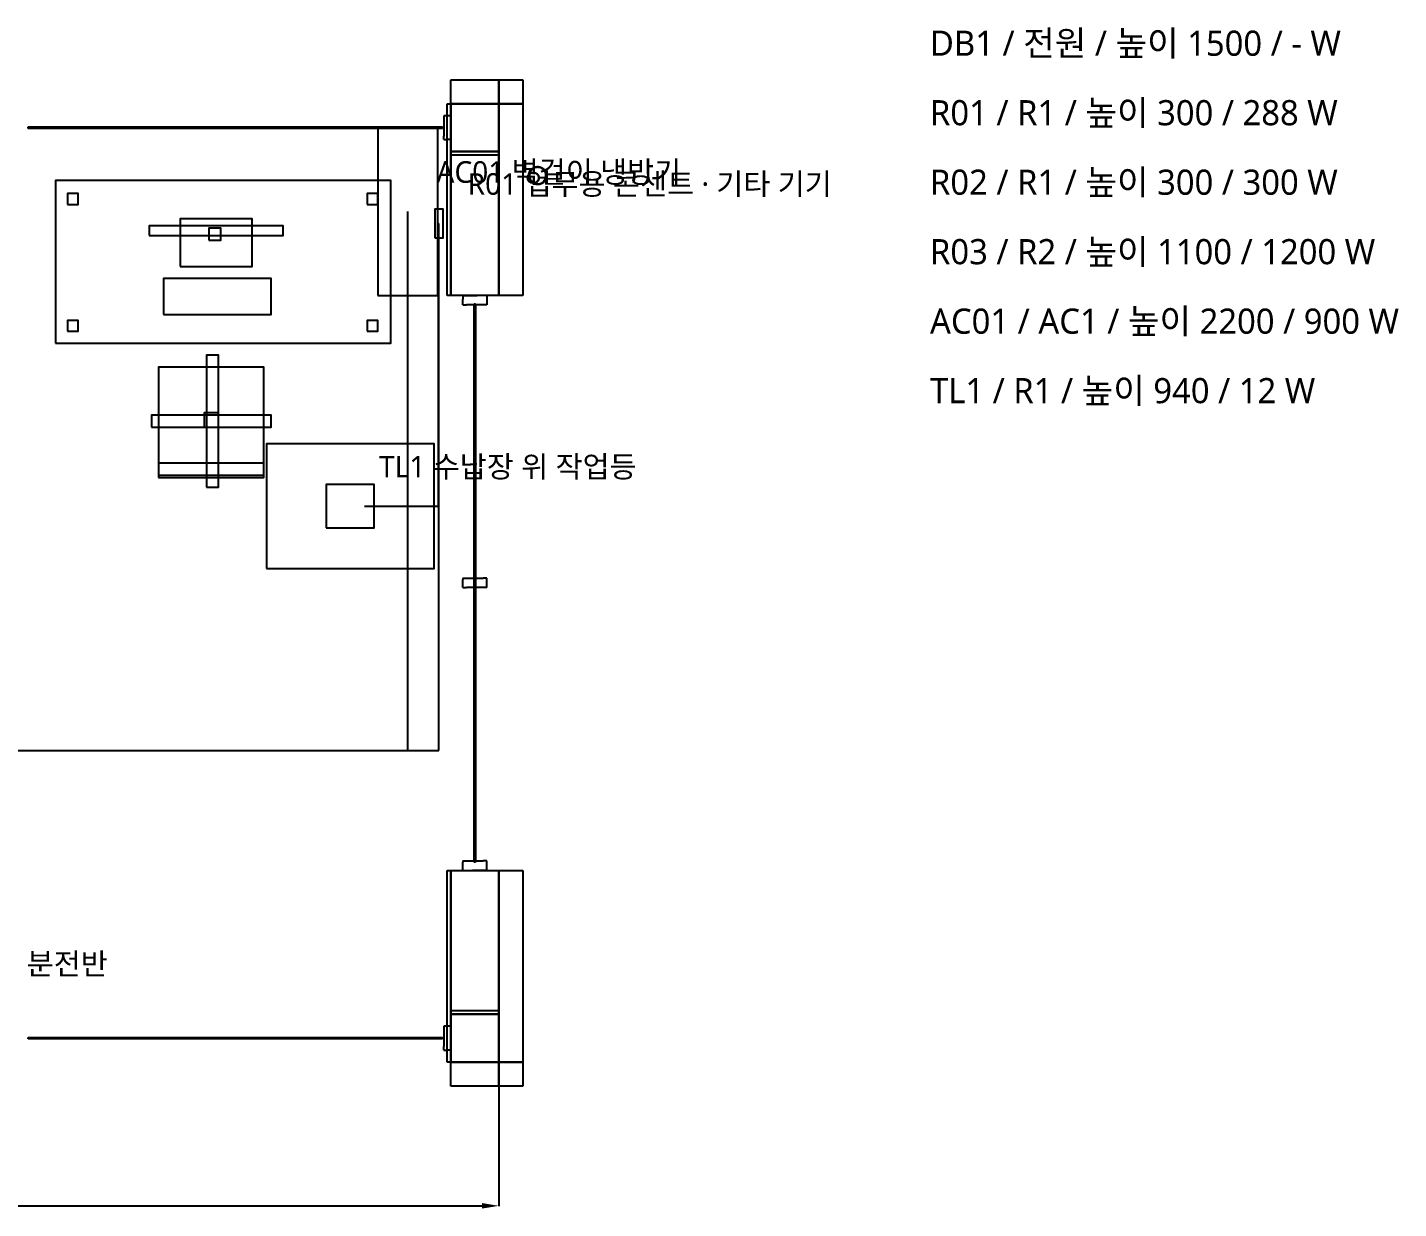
# Model space of a CAD drawing. Header units: millimetres. Extents: x -200 to 11956, y -1113 to 5614.
# Drawn here: x 6233 to 11956, y -612 to 4318 of the extents above; entities that cross this region are included whole.
import ezdxf

# ---------------------------------------------------------------- set-up
doc = ezdxf.new("R2010")
doc.units = ezdxf.units.MM
for name, color, linetype in [('BUILDING', 8, 'Continuous'), ('CIRCUIT', 3, 'Continuous'), ('DIM', 7, 'Continuous'), ('POWER', 4, 'Continuous'), ('TEXT', 7, 'Continuous')]:
    doc.layers.add(name, color=color, linetype=linetype)
doc.styles.add('KOREAN', font='malgun.ttf')
doc.dimstyles.get("Standard").update_dxf_attribs({"dimtxt": 2.5, "dimasz": 2.5, "dimexe": 1.25, "dimexo": 0.625, "dimtad": 1, "dimcen": 2.5, "dimazin": 3, "dimtfac": 1, "dimtmove": 0, "dimatfit": 3})

msp = doc.modelspace()

# ---------------------------------------------------------------- linework, layer by layer
at = {"layer": 'BUILDING'}
for p, q in [((8000, 4100), (8096.97, 4100)), ((8000, 4048.485), (8000, 4100)), ((8096.97, 4100), (8200, 4100)), ((8200, 4100), (8200, 4051.515)), ((8200, 4100), (8248.485, 4100)), ((8200, 4048.485), (8200, 4100)), ((8248.485, 4100), (8300, 4100)), ((8300, 4100), (8300, 4051.515)), ((8000, 4000), (8000, 4048.485)), ((8200, 4051.515), (8200, 4000)), ((8200, 4000), (8200, 4048.485)), ((8300, 4051.515), (8300, 4000)), ((7987.755, 3950), (7970, 3950)), ((7970, 3950), (7970, 3864.706)), ((7985, 4000), (7992.263, 4000)), ((7985, 3587.354), (7985, 4000)), ((8000, 3950), (7987.755, 3950)), ((7992.263, 4000), (8000, 4000)), ((8000, 4000), (8098.361, 4000)), ((8000, 3898.361), (8000, 4000)), ((8000, 4000), (8098.361, 4000)), ((8000, 3593.443), (8000, 4000)), ((8103.03, 4000), (8000, 4000)), ((8000, 4000), (8000, 3612.646)), ((8000, 3950), (8000, 3910)), ((8098.361, 4000), (8200, 4000)), ((8098.361, 4000), (8200, 4000)), ((8200, 4000), (8103.03, 4000)), ((8200, 4000), (8200, 3901.639)), ((8200, 4000), (8200, 3606.557)), ((8200, 4000), (8248.485, 4000)), ((8200, 3587.879), (8200, 4000)), ((8251.515, 4000), (8200, 4000)), ((8248.485, 4000), (8300, 4000)), ((8300, 4000), (8251.515, 4000)), ((8300, 4000), (8300, 3612.121)), ((6235, 3903), (6918.532, 3903)), ((6235, 3899.371), (6235, 3903)), ((6235, 3897), (6235, 3899.371)), ((7281.469, 3897), (6235, 3897)), ((6918.532, 3903), (7965, 3903)), ((7965, 3897), (7281.469, 3897)), ((7965, 3903), (7965, 3900.629)), ((7965, 3900.629), (7965, 3897)), ((8000, 3850), (8000, 3910)), ((8000, 3800), (8000, 3898.361)), ((8200, 3901.639), (8200, 3800)), ((7970, 3850), (7970, 3864.706)), ((7970, 3850), (7987.755, 3850)), ((8000, 3850), (7987.755, 3850)), ((8101.639, 3800), (8000, 3800)), ((8000, 3800), (8096.839, 3800)), ((8000, 3792.263), (8000, 3800)), ((8000, 3785), (8000, 3792.263)), ((8103.161, 3785), (8000, 3785)), ((8096.839, 3800), (8200, 3800)), ((8200, 3800), (8101.639, 3800)), ((8200, 3785), (8103.161, 3785)), ((8200, 3800), (8200, 3792.737)), ((8200, 3792.737), (8200, 3785)), ((8330.024, 3718.75), (8331.345, 3720.728)), ((8331.345, 3720.728), (8332.749, 3722.829)), ((8332.749, 3722.829), (8334.317, 3724.617)), ((8335.13, 3721.002), (8333.914, 3719.183)), ((8334.317, 3724.617), (8335.983, 3726.516)), ((8336.663, 3722.75), (8335.13, 3721.002)), ((8335.983, 3726.516), (8337.771, 3728.085)), ((8338.105, 3724.395), (8336.663, 3722.75)), ((8337.771, 3728.085), (8339.671, 3729.751)), ((8339.853, 3725.928), (8338.105, 3724.395)), ((8339.671, 3729.751), (8341.649, 3731.072)), ((8341.497, 3727.371), (8339.853, 3725.928)), ((8343.431, 3728.662), (8341.497, 3727.371)), ((8341.649, 3731.072), (8343.75, 3732.476)), ((8345.25, 3729.878), (8343.431, 3728.662)), ((8343.75, 3732.476), (8345.883, 3733.528)), ((8347.335, 3730.906), (8345.25, 3729.878)), ((8345.883, 3733.528), (8348.149, 3734.645)), ((8349.298, 3731.874), (8347.335, 3730.906)), ((8348.149, 3734.645), (8350.402, 3735.41)), ((8351.499, 3732.621), (8349.298, 3731.874)), ((8350.402, 3735.41), (8352.795, 3736.222)), ((8353.571, 3733.325), (8351.499, 3732.621)), ((8352.795, 3736.222), (8355.127, 3736.686)), ((8355.851, 3733.778), (8353.571, 3733.325)), ((8355.127, 3736.686), (8357.605, 3737.179)), ((8357.997, 3734.205), (8355.851, 3733.778)), ((8357.605, 3737.179), (8359.978, 3737.335)), ((8360.317, 3734.357), (8357.997, 3734.205)), ((8359.978, 3737.335), (8362.5, 3737.5)), ((8362.5, 3734.5), (8360.317, 3734.357)), ((8362.5, 3737.5), (8364.873, 3737.344)), ((8364.82, 3734.348), (8362.5, 3734.5)), ((8367.003, 3734.205), (8364.82, 3734.348)), ((8364.873, 3737.344), (8367.394, 3737.179)), ((8369.284, 3733.751), (8367.003, 3734.205)), ((8367.394, 3737.179), (8369.727, 3736.715)), ((8371.429, 3733.325), (8369.284, 3733.751)), ((8369.727, 3736.715), (8372.206, 3736.222)), ((8373.631, 3732.577), (8371.429, 3733.325)), ((8372.206, 3736.222), (8374.458, 3735.458)), ((8375.703, 3731.874), (8373.631, 3732.577)), ((8374.458, 3735.458), (8376.851, 3734.645)), ((8377.788, 3730.846), (8375.703, 3731.874)), ((8376.851, 3734.645), (8378.984, 3733.594)), ((8379.75, 3729.878), (8377.788, 3730.846)), ((8378.984, 3733.594), (8381.25, 3732.476)), ((8381.683, 3728.586), (8379.75, 3729.878)), ((8381.25, 3732.476), (8383.228, 3731.155)), ((8383.502, 3727.371), (8381.683, 3728.586)), ((8383.228, 3731.155), (8385.328, 3729.751)), ((8385.25, 3725.838), (8383.502, 3727.371)), ((8386.895, 3724.395), (8385.25, 3725.838)), ((8385.328, 3729.751), (8387.116, 3728.183)), ((8388.428, 3722.647), (8386.895, 3724.395)), ((8387.116, 3728.183), (8389.016, 3726.516)), ((8389.871, 3721.002), (8388.428, 3722.647)), ((8389.016, 3726.516), (8390.585, 3724.728)), ((8391.162, 3719.069), (8389.871, 3721.002)), ((8390.585, 3724.728), (8392.251, 3722.829)), ((8392.251, 3722.829), (8393.572, 3720.851)), ((8393.572, 3720.851), (8394.976, 3718.75)), ((8325, 3700), (8325.156, 3702.373)), ((8325.165, 3697.479), (8325, 3700)), ((8325.156, 3702.373), (8325.321, 3704.895)), ((8325.321, 3695.105), (8325.165, 3697.479)), ((8325.321, 3704.895), (8325.785, 3707.227)), ((8325.814, 3692.627), (8325.321, 3695.105)), ((8325.785, 3707.227), (8326.278, 3709.706)), ((8326.278, 3690.294), (8325.814, 3692.627)), ((8326.278, 3709.706), (8327.042, 3711.958)), ((8327.09, 3687.901), (8326.278, 3690.294)), ((8327.042, 3711.958), (8327.854, 3714.351)), ((8327.854, 3685.649), (8327.09, 3687.901)), ((8327.854, 3714.351), (8328.906, 3716.484)), ((8328.972, 3683.383), (8327.854, 3685.649)), ((8328.152, 3702.32), (8328, 3700)), ((8328, 3700), (8328.143, 3697.817)), ((8328.143, 3697.817), (8328.295, 3695.497)), ((8328.295, 3704.503), (8328.152, 3702.32)), ((8328.749, 3706.783), (8328.295, 3704.503)), ((8328.295, 3695.497), (8328.722, 3693.351)), ((8328.722, 3693.351), (8329.176, 3691.071)), ((8329.176, 3708.929), (8328.749, 3706.783)), ((8328.906, 3716.484), (8330.024, 3718.75)), ((8330.024, 3681.25), (8328.972, 3683.383)), ((8329.923, 3711.131), (8329.176, 3708.929)), ((8329.176, 3691.071), (8329.879, 3688.999)), ((8329.879, 3688.999), (8330.626, 3686.797)), ((8330.626, 3713.202), (8329.923, 3711.131)), ((8331.428, 3679.149), (8330.024, 3681.25)), ((8331.655, 3715.288), (8330.626, 3713.202)), ((8330.626, 3686.797), (8331.594, 3684.835)), ((8332.749, 3677.171), (8331.428, 3679.149)), ((8331.594, 3684.835), (8332.623, 3682.75)), ((8332.623, 3717.25), (8331.655, 3715.288)), ((8333.914, 3719.183), (8332.623, 3717.25)), ((8332.623, 3682.75), (8333.838, 3680.931)), ((8334.415, 3675.272), (8332.749, 3677.171)), ((8333.838, 3680.931), (8335.13, 3678.998)), ((8335.983, 3673.484), (8334.415, 3675.272)), ((8335.13, 3678.998), (8336.572, 3677.353)), ((8337.883, 3671.817), (8335.983, 3673.484)), ((8336.572, 3677.353), (8338.105, 3675.605)), ((8339.671, 3670.249), (8337.883, 3671.817)), ((8338.105, 3675.605), (8339.75, 3674.162)), ((8341.772, 3668.845), (8339.671, 3670.249)), ((8339.75, 3674.162), (8341.497, 3672.629)), ((8341.497, 3672.629), (8343.317, 3671.414)), ((8343.75, 3667.524), (8341.772, 3668.845)), ((8343.317, 3671.414), (8345.25, 3670.122)), ((8346.016, 3666.406), (8343.75, 3667.524)), ((8345.25, 3670.122), (8347.213, 3669.154)), ((8348.149, 3665.354), (8346.016, 3666.406)), ((8347.213, 3669.154), (8349.298, 3668.126)), ((8350.542, 3664.542), (8348.149, 3665.354)), ((8349.298, 3668.126), (8351.369, 3667.423)), ((8352.795, 3663.778), (8350.542, 3664.542)), ((8351.369, 3667.423), (8353.571, 3666.676)), ((8355.273, 3663.285), (8352.795, 3663.778)), ((8353.571, 3666.676), (8355.717, 3666.249)), ((8357.605, 3662.821), (8355.273, 3663.285)), ((8355.717, 3666.249), (8357.997, 3665.795)), ((8357.997, 3665.795), (8360.18, 3665.652)), ((8360.18, 3665.652), (8362.5, 3665.5)), ((8362.5, 3665.5), (8364.684, 3665.643)), ((8364.684, 3665.643), (8367.003, 3665.795)), ((8367.003, 3665.795), (8369.149, 3666.222)), ((8369.873, 3663.314), (8367.394, 3662.821)), ((8369.149, 3666.222), (8371.429, 3666.676)), ((8372.206, 3663.778), (8369.873, 3663.314)), ((8371.429, 3666.676), (8373.501, 3667.379)), ((8374.599, 3664.59), (8372.206, 3663.778)), ((8373.501, 3667.379), (8375.703, 3668.126)), ((8376.851, 3665.354), (8374.599, 3664.59)), ((8375.703, 3668.126), (8377.665, 3669.094)), ((8379.117, 3666.472), (8376.851, 3665.354)), ((8377.665, 3669.094), (8379.75, 3670.122)), ((8381.25, 3667.524), (8379.117, 3666.472)), ((8379.75, 3670.122), (8381.569, 3671.338)), ((8383.351, 3668.928), (8381.25, 3667.524)), ((8381.569, 3671.338), (8383.502, 3672.629)), ((8385.328, 3670.249), (8383.351, 3668.928)), ((8383.502, 3672.629), (8385.147, 3674.072)), ((8385.147, 3674.072), (8386.895, 3675.605)), ((8387.228, 3671.915), (8385.328, 3670.249)), ((8386.895, 3675.605), (8388.338, 3677.25)), ((8389.016, 3673.484), (8387.228, 3671.915)), ((8388.338, 3677.25), (8389.871, 3678.998)), ((8390.683, 3675.383), (8389.016, 3673.484)), ((8389.871, 3678.998), (8391.086, 3680.817)), ((8392.251, 3677.171), (8390.683, 3675.383)), ((8391.086, 3680.817), (8392.378, 3682.75)), ((8392.378, 3717.25), (8391.162, 3719.069)), ((8393.655, 3679.273), (8392.251, 3677.171)), ((8393.406, 3715.165), (8392.378, 3717.25)), ((8392.378, 3682.75), (8393.346, 3684.712)), ((8393.346, 3684.712), (8394.374, 3686.797)), ((8394.374, 3713.202), (8393.406, 3715.165)), ((8394.976, 3681.25), (8393.655, 3679.273)), ((8395.121, 3711.001), (8394.374, 3713.202)), ((8394.374, 3686.797), (8395.077, 3688.869)), ((8394.976, 3718.75), (8396.028, 3716.617)), ((8396.093, 3683.516), (8394.976, 3681.25)), ((8395.077, 3688.869), (8395.824, 3691.071)), ((8395.824, 3708.929), (8395.121, 3711.001)), ((8396.278, 3706.649), (8395.824, 3708.929)), ((8395.824, 3691.071), (8396.251, 3693.217)), ((8396.028, 3716.617), (8397.145, 3714.351)), ((8397.145, 3685.649), (8396.093, 3683.516)), ((8396.251, 3693.217), (8396.705, 3695.497)), ((8396.705, 3704.503), (8396.278, 3706.649)), ((8396.857, 3702.183), (8396.705, 3704.503)), ((8396.705, 3695.497), (8396.848, 3697.68)), ((8396.848, 3697.68), (8397, 3700)), ((8397, 3700), (8396.857, 3702.183)), ((8397.145, 3714.351), (8397.91, 3712.099)), ((8397.958, 3688.042), (8397.145, 3685.649)), ((8397.91, 3712.099), (8398.723, 3709.706)), ((8398.723, 3690.294), (8397.958, 3688.042)), ((8398.723, 3709.706), (8399.186, 3707.373)), ((8399.215, 3692.773), (8398.723, 3690.294)), ((8399.186, 3707.373), (8399.679, 3704.895)), ((8399.679, 3695.105), (8399.215, 3692.773)), ((8399.679, 3704.895), (8399.835, 3702.522)), ((8399.844, 3697.627), (8399.679, 3695.105)), ((8399.835, 3702.522), (8400, 3700)), ((8400, 3700), (8399.844, 3697.627)), ((8000, 3612.646), (8000, 3200)), ((8200, 3606.557), (8200, 3200)), ((8300, 3612.121), (8300, 3200)), ((8360.127, 3662.655), (8357.605, 3662.821)), ((8362.5, 3662.5), (8360.127, 3662.655)), ((8365.021, 3662.665), (8362.5, 3662.5)), ((8367.394, 3662.821), (8365.021, 3662.665)), ((7985, 3200), (7985, 3587.354)), ((8000, 3200), (8000, 3593.443)), ((8200, 3200), (8200, 3587.879)), ((7992.737, 3200), (7985, 3200)), ((8000, 3200), (7992.737, 3200)), ((8101.639, 3200), (8000, 3200)), ((8050, 3200), (8050, 3183.562)), ((8050, 3200), (8110, 3200)), ((8050, 3160), (8050, 3183.562)), ((8050, 3160), (8064.852, 3160)), ((8150, 3160), (8064.852, 3160)), ((8097, 3165), (8099.371, 3165)), ((8097, 1755.594), (8097, 3165)), ((8099.371, 3165), (8103, 3165)), ((8200, 3200), (8101.639, 3200)), ((8103, 3165), (8103, 2244.406)), ((8150, 3200), (8110, 3200)), ((8150, 3200), (8150, 3183.562)), ((8150, 3183.562), (8150, 3160)), ((8251.515, 3200), (8200, 3200)), ((8300, 3200), (8251.515, 3200)), ((8103, 2244.406), (8103, 835)), ((8050, 2020.099), (8050, 2014.158)), ((8050, 2020.099), (8135.148, 2020.099)), ((8050, 1980.099), (8050, 2014.158)), ((8150, 2020.099), (8135.148, 2020.099)), ((8150, 2014.158), (8150, 2020.099)), ((8150, 1980.099), (8150, 2014.158)), ((8050, 1980.099), (8064.852, 1980.099)), ((8150, 1980.099), (8064.852, 1980.099)), ((8097, 835), (8097, 1755.594)), ((8050, 840), (8050, 834.286)), ((8050, 840), (8135.148, 840)), ((8050, 800), (8050, 834.286)), ((8100.629, 835), (8097, 835)), ((8103, 835), (8100.629, 835)), ((8150, 840), (8135.148, 840)), ((8150, 834.286), (8150, 840)), ((8150, 800), (8150, 834.286)), ((7985, 800), (7992.263, 800)), ((7985, 387.354), (7985, 800)), ((7992.263, 800), (8000, 800)), ((8000, 800), (8098.361, 800)), ((8000, 393.443), (8000, 800)), ((8000, 800), (8000, 412.646)), ((8050, 800), (8090, 800)), ((8150, 800), (8090, 800)), ((8098.361, 800), (8200, 800)), ((8200, 800), (8200, 406.557)), ((8200, 800), (8248.485, 800)), ((8200, 387.879), (8200, 800)), ((8248.485, 800), (8300, 800)), ((8300, 800), (8300, 412.121)), ((8000, 412.646), (8000, 0)), ((8200, 406.557), (8200, 0)), ((8300, 412.121), (8300, 0)), ((7985, 0), (7985, 387.354)), ((8000, 0), (8000, 393.443)), ((8200, 0), (8200, 387.879)), ((8000, 215), (8096.839, 215)), ((8000, 207.263), (8000, 215)), ((8000, 200), (8000, 207.263)), ((8000, 200), (8098.361, 200)), ((8000, 98.361), (8000, 200)), ((8103.161, 200), (8000, 200)), ((8096.839, 215), (8200, 215)), ((8098.361, 200), (8200, 200)), ((8200, 200), (8103.161, 200)), ((8200, 215), (8200, 207.737)), ((8200, 207.737), (8200, 200)), ((8200, 200), (8200, 101.639)), ((7987.755, 150), (7970, 150)), ((7970, 150), (7970, 64.706)), ((8000, 150), (7987.755, 150)), ((8000, 150), (8000, 110)), ((6235, 103), (6918.532, 103)), ((6235, 99.371), (6235, 103)), ((6235, 97), (6235, 99.371)), ((7281.469, 97), (6235, 97)), ((6918.532, 103), (7965, 103)), ((7965, 97), (7281.469, 97)), ((7965, 103), (7965, 100.629)), ((7965, 100.629), (7965, 97)), ((7970, 50), (7970, 64.706)), ((8000, 50), (8000, 110)), ((8000, 0), (8000, 98.361)), ((8200, 101.639), (8200, 0)), ((7970, 50), (7987.755, 50)), ((8000, 50), (7987.755, 50)), ((7992.737, 0), (7985, 0)), ((8000, 0), (7992.737, 0)), ((8101.639, 0), (8000, 0)), ((8101.639, 0), (8000, 0)), ((8000, 0), (8096.97, 0)), ((8000, -51.515), (8000, 0)), ((8000, -100), (8000, -51.515)), ((8096.97, 0), (8200, 0)), ((8200, 0), (8101.639, 0)), ((8200, 0), (8101.639, 0)), ((8200, 0), (8200, -48.485)), ((8251.515, 0), (8200, 0)), ((8200, 0), (8248.485, 0)), ((8200, -51.515), (8200, 0)), ((8200, -48.485), (8200, -100)), ((8200, -100), (8200, -51.515)), ((8248.485, 0), (8300, 0)), ((8300, 0), (8251.515, 0)), ((8300, 0), (8300, -48.485)), ((8300, -48.485), (8300, -100)), ((8103.03, -100), (8000, -100)), ((8200, -100), (8103.03, -100)), ((8251.515, -100), (8200, -100)), ((8300, -100), (8251.515, -100))]:
    msp.add_line(p, q, dxfattribs=at)
for points in [[(6350, 3000), (7750, 3000), (7750, 3680), (6350, 3680)], [(6400, 3580), (6445, 3580), (6445, 3625), (6400, 3625)], [(7650, 3580), (7695, 3580), (7695, 3625), (7650, 3625)], [(6870, 3320), (7170, 3320), (7170, 3520), (6870, 3520)], [(6740, 3450), (7300, 3450), (7300, 3490), (6740, 3490)], [(6990, 3430), (7040, 3430), (7040, 3480), (6990, 3480)], [(6800, 3120), (7250, 3120), (7250, 3270), (6800, 3270)], [(6400, 3050), (6445, 3050), (6445, 3095), (6400, 3095)], [(7650, 3050), (7695, 3050), (7695, 3095), (7650, 3095)], [(6980, 2400), (7030, 2400), (7030, 2950), (6980, 2950)], [(6780, 2450), (7220, 2450), (7220, 2900), (6780, 2900)], [(6750, 2650), (7250, 2650), (7250, 2700), (6750, 2700)], [(6970, 2650), (7030, 2650), (7030, 2710), (6970, 2710)], [(7230, 2060), (7930, 2060), (7930, 2580), (7230, 2580)], [(6780, 2440), (7220, 2440), (7220, 2500), (6780, 2500)]]:
    msp.add_lwpolyline(points, close=True, dxfattribs=at)
at = {"layer": 'CIRCUIT'}
for p, q in [((7820, 1300), (7820, 3550)), ((7950, 1300), (7950, 3500)), ((5850, 1300), (7950, 1300)), ((5850, 1300), (7820, 1300))]:
    msp.add_line(p, q, dxfattribs=at)
at = {"layer": 'POWER'}
for p, q in [((7948, 2320), (7948, 3500)), ((7948, 3500), (7950, 3500)), ((7640, 2320), (7948, 2320))]:
    msp.add_line(p, q, dxfattribs=at)
for points in [[(7695, 3200), (7945, 3200), (7945, 3900), (7695, 3900)], [(7932.5, 3440), (7967.5, 3440), (7967.5, 3560), (7932.5, 3560)], [(7480, 2230), (7680, 2230), (7680, 2410), (7480, 2410)]]:
    msp.add_lwpolyline(points, close=True, dxfattribs=at)

# ---------------------------------------------------------------- texts
at = {"layer": 'TEXT', "style": 'KOREAN'}
for s, height, p in [('DB1 / 전원 / 높이 1500 / - W', 105, (10000, 4200)), ('R01 / R1 / 높이 300 / 288 W', 105, (10000, 3910)), ('AC01 벽걸이 냉방기', 90, (7940, 3670)), ('R01 업무용 콘센트 · 기타 기기', 90, (8070, 3620)), ('R02 / R1 / 높이 300 / 300 W', 105, (10000, 3620)), ('R03 / R2 / 높이 1100 / 1200 W', 105, (10000, 3330)), ('AC01 / AC1 / 높이 2200 / 900 W', 105, (10000, 3040)), ('TL1 / R1 / 높이 940 / 12 W', 105, (10000, 2750)), ('TL1 수납장 위 작업등', 90, (7700, 2440)), ('DB1 분전반', 90, (5970, 365))]:
    msp.add_text(s, height=height, dxfattribs=at).set_placement(p)

# ---------------------------------------------------------------- dimensions: what is measured, and where the dimension line sits
at = {"layer": 'DIM'}
msp.add_linear_dim(base=(0, -600), p1=(0, 0), p2=(8200, 0), dimstyle='Standard', override={"dimtxt": 100, "dimasz": 70, "dimtad": 1, "dimtxsty": 'KOREAN'}, dxfattribs=at).render()

doc.saveas('drawing.dxf')
